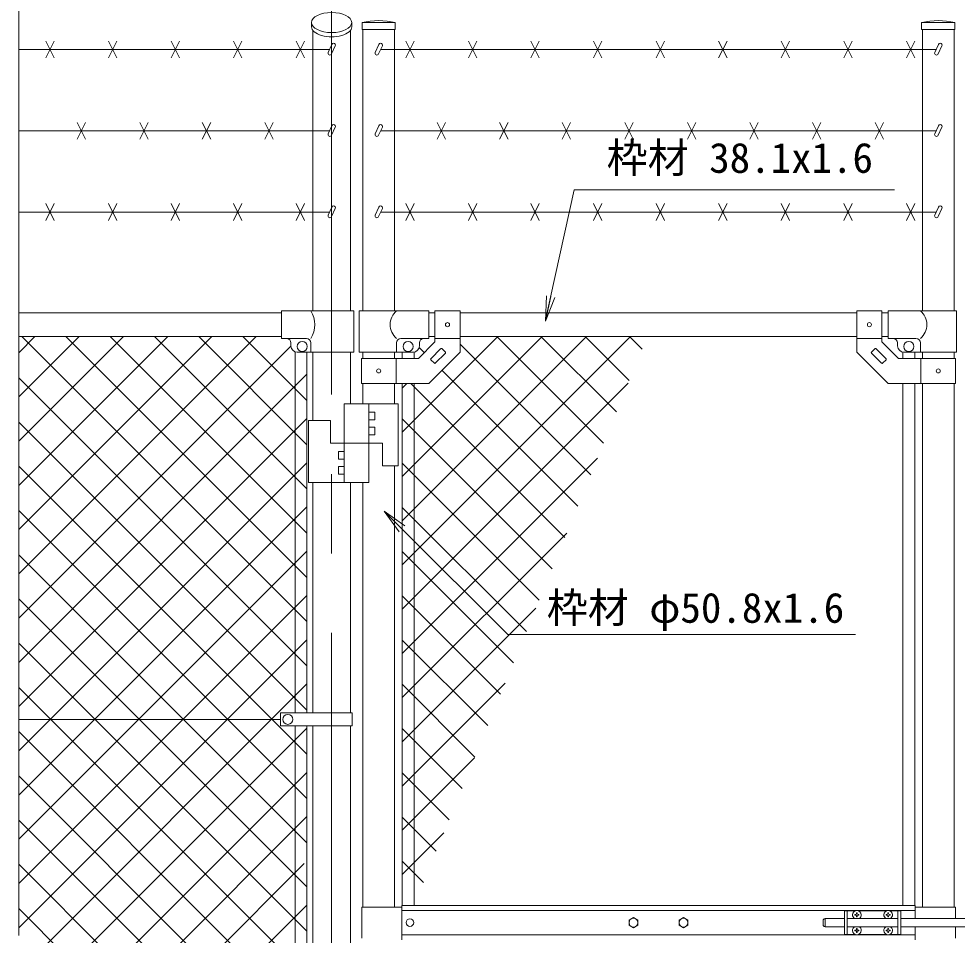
# Model space of a CAD drawing. Units: millimetres, scale not verified. Extents: x -4200 to 4200, y -2970 to 2970.
# Drawn here: x -16 to 1484, y 84 to 1550 of the extents above; entities that cross this region are included whole.
import ezdxf
from ezdxf.enums import TextEntityAlignment as Align

# ---------------------------------------------------------------- set-up
doc = ezdxf.new("R2010")
doc.units = ezdxf.units.MM
doc.header["$LTSCALE"] = 20
doc.linetypes.add('USER1', pattern=[50.8, 31.75, -6.35, 6.35, -6.35])
for name, color, linetype, lineweight in [('0-0_D-STR-TXT', 7, 'Continuous', 9), ('0-4_D-BMK', 2, 'USER1', 13), ('0-5_D-STR1', 1, 'Continuous', 18), ('0-8_D-STR3', 3, 'Continuous', 13), ('0-9_D-STR-DIM', 7, 'Continuous', 9), ('0-A_0', 7, 'Continuous', 9), ('0-B_D-STR2', 7, 'Continuous', 9)]:
    doc.layers.add(name, color=color, linetype=linetype, lineweight=lineweight)
doc.styles.add('ＭＳ ゴシック', font='')
doc.styles.get('ＭＳ ゴシック').set_extended_font_data('MS Gothic')

# ---------------------------------------------------------------- blocks, each defined once
blk = doc.blocks.new('MLeader5')
at = {"layer": '0-0_D-STR-TXT'}
blk.add_line((591.92, 729.39), (568.35, 762.39), dxfattribs=at)
for points in [[(601.35, 738.82), (568.35, 762.39), (596.63, 734.1)], [(596.63, 734.1), (765.55, 565.19), (1314.39, 565.19), (1321.59, 565.19)]]:
    blk.add_lwpolyline(points, dxfattribs=at)
blk = doc.blocks.new('_Open')
at = {"layer": '0-A_0'}
blk.add_line((-20, 3.33), (0, 0), dxfattribs=at)
blk.add_lwpolyline([(-20, -3.33), (0, 0), (-20, 0)], dxfattribs=at)

msp = doc.modelspace()

# ---------------------------------------------------------------- linework, layer by layer
at = {"layer": '0-0_D-STR-TXT'}
msp.add_lwpolyline([(1383.78, 1276.23), (871.72, 1276.23), (826.2, 1068.32)], dxfattribs=at)
at = {"layer": '0-4_D-BMK'}
msp.add_line((484.22, 1583.71), (484.22, -1300.44), dxfattribs=at)
at = {"layer": '0-5_D-STR1'}
for p, q in [((452.12, 1543.56), (452.12, 1536.63)), ((453.97, 1531.26), (453.97, 1082.56)), ((514.47, 1531.26), (514.47, 1082.56)), ((516.32, 1543.56), (516.32, 1536.63)), ((585.97, 1543.56), (532.77, 1543.56)), ((532.77, 1543.56), (532.77, 1532.56)), ((585.97, 1532.56), (532.77, 1532.56)), ((533.97, 1532.56), (533.97, 1082.56)), ((584.77, 1532.56), (584.77, 1082.56)), ((585.97, 1532.56), (585.97, 1543.56)), ((1426.97, 1543.56), (1480.17, 1543.56)), ((1426.97, 1532.56), (1426.97, 1543.56)), ((1426.97, 1532.56), (1480.17, 1532.56)), ((1428.17, 1532.56), (1428.17, 1082.56)), ((1478.97, 1532.56), (1478.97, 1082.56)), ((1480.17, 1543.56), (1480.17, 1532.56)), ((404.22, 1079.56), (-15.78, 1079.56)), ((649.37, 1079.56), (639.37, 1079.56)), ((1323.57, 1079.56), (689.37, 1079.56)), ((1373.57, 1079.56), (1363.57, 1079.56)), ((404.22, 1041.56), (-15.78, 1041.56)), ((649.37, 1041.56), (639.37, 1041.56)), ((1323.57, 1041.56), (689.37, 1041.56)), ((1373.57, 1041.56), (1363.57, 1041.56)), ((453.97, 1016.56), (453.97, 907.06)), ((514.47, 1016.56), (514.47, 934.06)), ((533.97, 1016.56), (533.97, 1006.56)), ((584.77, 1016.56), (584.77, 1006.56)), ((1428.17, 1016.56), (1428.17, 1006.56)), ((1478.97, 1016.56), (1478.97, 1006.56)), ((533.97, 966.56), (533.97, 934.06)), ((584.77, 966.56), (584.77, 934.06)), ((1428.17, 966.56), (1428.17, 129.56)), ((1478.97, 966.56), (1478.97, 129.56)), ((584.77, 835.06), (584.77, 129.56)), ((453.97, 808.06), (453.97, 440.06)), ((514.47, 808.06), (514.47, 440.06)), ((533.97, 808.06), (533.97, 129.56)), ((453.97, 419.06), (453.97, -209.94)), ((514.47, 419.06), (514.47, -209.94))]:
    msp.add_line(p, q, dxfattribs=at)
for centre in [(559.37, 1427.13), (1453.57, 1427.13)]:
    msp.add_arc(centre, 119.43, 77.13052, 102.86948, dxfattribs=at)
msp.add_ellipse((484.22, 1543.56), major_axis=(-32.1, 0), ratio=0.5, dxfattribs=at)
msp.add_ellipse((484.22, 1536.63), major_axis=(-32.1, 0), ratio=0.5, start_param=6.2831853, end_param=9.424778, dxfattribs=at)
at = {"layer": '0-8_D-STR3'}
for p, q in [((-15.78, 1500.56), (480.91, 1500.56)), ((40.92, 1513.97), (27.51, 1487.14)), ((40.92, 1487.14), (27.51, 1513.97)), ((140.92, 1513.97), (127.51, 1487.14)), ((140.92, 1487.14), (127.51, 1513.97)), ((240.92, 1513.97), (227.51, 1487.14)), ((240.92, 1487.14), (227.51, 1513.97)), ((340.92, 1513.97), (327.51, 1487.14)), ((340.92, 1487.14), (327.51, 1513.97)), ((440.92, 1513.97), (427.51, 1487.14)), ((440.92, 1487.14), (427.51, 1513.97)), ((484.65, 1508.59), (478.7, 1495.83)), ((490.09, 1506.05), (484.14, 1493.29)), ((559.8, 1508.59), (553.85, 1495.83)), ((565.24, 1506.05), (559.29, 1493.29)), ((1450.26, 1500.56), (562.68, 1500.56)), ((602.66, 1513.97), (616.07, 1487.14)), ((602.66, 1487.14), (616.07, 1513.97)), ((702.66, 1513.97), (716.07, 1487.14)), ((702.66, 1487.14), (716.07, 1513.97)), ((802.66, 1513.97), (816.07, 1487.14)), ((802.66, 1487.14), (816.07, 1513.97)), ((902.66, 1513.97), (916.07, 1487.14)), ((902.66, 1487.14), (916.07, 1513.97)), ((1002.66, 1513.97), (1016.07, 1487.14)), ((1002.66, 1487.14), (1016.07, 1513.97)), ((1102.66, 1513.97), (1116.07, 1487.14)), ((1102.66, 1487.14), (1116.07, 1513.97)), ((1202.66, 1513.97), (1216.07, 1487.14)), ((1202.66, 1487.14), (1216.07, 1513.97)), ((1302.66, 1513.97), (1316.07, 1487.14)), ((1302.66, 1487.14), (1316.07, 1513.97)), ((1402.66, 1513.97), (1416.07, 1487.14)), ((1402.66, 1487.14), (1416.07, 1513.97)), ((1454, 1508.59), (1448.05, 1495.83)), ((1459.44, 1506.05), (1453.49, 1493.29)), ((90.92, 1383.97), (77.51, 1357.14)), ((90.92, 1357.14), (77.51, 1383.97)), ((190.92, 1383.97), (177.51, 1357.14)), ((190.92, 1357.14), (177.51, 1383.97)), ((290.92, 1383.97), (277.51, 1357.14)), ((290.92, 1357.14), (277.51, 1383.97)), ((390.92, 1383.97), (377.51, 1357.14)), ((390.92, 1357.14), (377.51, 1383.97)), ((652.66, 1383.97), (666.07, 1357.14)), ((652.66, 1357.14), (666.07, 1383.97)), ((752.66, 1383.97), (766.07, 1357.14)), ((752.66, 1357.14), (766.07, 1383.97)), ((852.66, 1383.97), (866.07, 1357.14)), ((852.66, 1357.14), (866.07, 1383.97)), ((952.66, 1383.97), (966.07, 1357.14)), ((952.66, 1357.14), (966.07, 1383.97)), ((1052.66, 1383.97), (1066.07, 1357.14)), ((1052.66, 1357.14), (1066.07, 1383.97)), ((1152.66, 1383.97), (1166.07, 1357.14)), ((1152.66, 1357.14), (1166.07, 1383.97)), ((1252.66, 1383.97), (1266.07, 1357.14)), ((1252.66, 1357.14), (1266.07, 1383.97)), ((1352.66, 1383.97), (1366.07, 1357.14)), ((1352.66, 1357.14), (1366.07, 1383.97)), ((-15.78, 1370.56), (480.91, 1370.56)), ((484.65, 1378.59), (478.7, 1365.83)), ((490.09, 1376.05), (484.14, 1363.29)), ((559.8, 1378.59), (553.85, 1365.83)), ((565.24, 1376.05), (559.29, 1363.29)), ((1450.26, 1370.56), (562.68, 1370.56)), ((1454, 1378.59), (1448.05, 1365.83)), ((1459.44, 1376.05), (1453.49, 1363.29)), ((40.92, 1253.97), (27.51, 1227.14)), ((40.92, 1227.14), (27.51, 1253.97)), ((140.92, 1253.97), (127.51, 1227.14)), ((140.92, 1227.14), (127.51, 1253.97)), ((240.92, 1253.97), (227.51, 1227.14)), ((240.92, 1227.14), (227.51, 1253.97)), ((340.92, 1253.97), (327.51, 1227.14)), ((340.92, 1227.14), (327.51, 1253.97)), ((440.92, 1253.97), (427.51, 1227.14)), ((440.92, 1227.14), (427.51, 1253.97)), ((484.65, 1248.59), (478.7, 1235.83)), ((490.09, 1246.05), (484.14, 1233.29)), ((559.8, 1248.59), (553.85, 1235.83)), ((565.24, 1246.05), (559.29, 1233.29)), ((602.66, 1253.97), (616.07, 1227.14)), ((602.66, 1227.14), (616.07, 1253.97)), ((702.66, 1253.97), (716.07, 1227.14)), ((702.66, 1227.14), (716.07, 1253.97)), ((802.66, 1253.97), (816.07, 1227.14)), ((802.66, 1227.14), (816.07, 1253.97)), ((902.66, 1253.97), (916.07, 1227.14)), ((902.66, 1227.14), (916.07, 1253.97)), ((1002.66, 1253.97), (1016.07, 1227.14)), ((1002.66, 1227.14), (1016.07, 1253.97)), ((1102.66, 1253.97), (1116.07, 1227.14)), ((1102.66, 1227.14), (1116.07, 1253.97)), ((1202.66, 1253.97), (1216.07, 1227.14)), ((1202.66, 1227.14), (1216.07, 1253.97)), ((1302.66, 1253.97), (1316.07, 1227.14)), ((1302.66, 1227.14), (1316.07, 1253.97)), ((1402.66, 1253.97), (1416.07, 1227.14)), ((1402.66, 1227.14), (1416.07, 1253.97)), ((1454, 1248.59), (1448.05, 1235.83)), ((1459.44, 1246.05), (1453.49, 1233.29)), ((-15.78, 1240.56), (480.91, 1240.56)), ((1450.26, 1240.56), (562.68, 1240.56)), ((519.92, 1082.56), (404.22, 1082.56)), ((404.22, 1038.56), (404.22, 1082.56)), ((519.92, 1016.56), (519.92, 1082.56)), ((639.37, 1082.56), (528.42, 1082.56)), ((528.42, 1082.56), (528.42, 1016.56)), ((639.37, 1038.56), (639.37, 1082.56)), ((649.37, 1082.81), (649.37, 1033.13)), ((649.37, 1082.81), (689.37, 1082.81)), ((689.37, 1082.81), (689.37, 1016.56)), ((1323.57, 1082.81), (1323.57, 1016.56)), ((1363.57, 1082.81), (1323.57, 1082.81)), ((1363.57, 1082.81), (1363.57, 1033.13)), ((1373.57, 1082.56), (1482.92, 1082.56)), ((1373.57, 1038.56), (1373.57, 1082.56)), ((1482.92, 1082.56), (1482.92, 1016.56)), ((443.82, 1038.56), (404.22, 1038.56)), ((639.37, 1038.56), (594.92, 1038.56)), ((649.37, 1038.31), (689.37, 1038.31)), ((1363.57, 1038.31), (1323.57, 1038.31)), ((1373.57, 1038.56), (1418.02, 1038.56)), ((419.22, 1026.56), (419.22, 1031.56)), ((450.82, 1016.56), (450.82, 1031.56)), ((587.92, 1016.56), (587.92, 1031.56)), ((622.8, 1006.56), (649.37, 1033.13)), ((624.37, 1026.56), (624.37, 1031.56)), ((642.7, 1005.96), (658.96, 1022.22)), ((660.38, 1022.22), (666.03, 1016.57)), ((1352.55, 1022.22), (1346.9, 1016.57)), ((1370.23, 1005.96), (1353.97, 1022.22)), ((1390.13, 1006.56), (1363.57, 1033.13)), ((1388.57, 1026.56), (1388.57, 1031.56)), ((1425.02, 1016.56), (1425.02, 1031.56)), ((425.72, 1017.19), (425.72, 440.06)), ((519.92, 1016.56), (429.22, 1016.56)), ((444.72, 1016.56), (444.72, 440.06)), ((528.42, 1016.56), (614.37, 1016.56)), ((531.67, 1006.56), (622.8, 1006.56)), ((531.67, 1006.56), (531.67, 966.56)), ((587.07, 1006.56), (587.07, 966.56)), ((596.87, 1016.56), (596.87, 1006.56)), ((615.87, 1016.56), (615.87, 1006.56)), ((649.77, 998.89), (666.03, 1015.15)), ((1363.16, 998.89), (1346.9, 1015.15)), ((1481.27, 1006.56), (1390.13, 1006.56)), ((1397.07, 1016.56), (1397.07, 1006.56)), ((1482.92, 1016.56), (1398.57, 1016.56)), ((1416.07, 1016.56), (1416.07, 1006.56)), ((1425.87, 1006.56), (1425.87, 966.56)), ((1481.27, 1006.56), (1481.27, 966.56)), ((642.7, 1004.55), (648.35, 998.89)), ((1370.23, 1004.55), (1364.58, 998.89)), ((596.87, 966.56), (596.87, 132.06)), ((615.87, 966.56), (615.87, 132.06)), ((1397.07, 966.56), (1397.07, 132.06)), ((1416.07, 966.56), (1416.07, 132.06)), ((504.47, 934.06), (590.47, 934.06)), ((504.47, 934.06), (504.47, 808.06)), ((543.47, 934.06), (543.47, 808.06)), ((590.47, 934.06), (590.47, 835.06)), ((543.47, 920.56), (552.97, 920.56)), ((552.97, 920.56), (552.97, 908.56)), ((447.47, 907.06), (482.47, 907.06)), ((447.47, 907.06), (447.47, 808.06)), ((482.47, 907.06), (482.47, 871.06)), ((543.47, 908.56), (552.97, 908.56)), ((543.47, 896.56), (552.97, 896.56)), ((552.97, 896.56), (552.97, 884.56)), ((482.47, 871.06), (565.47, 871.06)), ((543.47, 884.56), (552.97, 884.56)), ((565.47, 871.06), (565.47, 835.06)), ((494.97, 845.56), (494.97, 857.56)), ((504.47, 857.56), (494.97, 857.56)), ((504.47, 845.56), (494.97, 845.56)), ((494.97, 821.56), (494.97, 833.56)), ((504.47, 833.56), (494.97, 833.56)), ((565.47, 835.06), (590.47, 835.06)), ((504.47, 821.56), (494.97, 821.56)), ((447.47, 808.06), (543.47, 808.06)), ((402.22, 419.06), (402.22, 440.06)), ((402.22, 440.06), (517.02, 440.06)), ((517.02, 419.06), (517.02, 440.06)), ((402.22, 429.56), (-15.78, 429.56)), ((402.22, 419.06), (517.02, 419.06)), ((425.72, 419.06), (425.72, -209.94)), ((444.72, 419.06), (444.72, -209.94)), ((532.37, 129.56), (532.37, 79.56)), ((596.47, 129.56), (532.37, 129.56)), ((1416.47, 132.06), (596.47, 132.06)), ((596.47, 132.06), (596.47, 77.06)), ((1416.47, 124.06), (596.47, 124.06)), ((1303.57, 123.56), (1303.57, 85.56)), ((1320.97, 123.56), (1303.57, 123.56)), ((1308.07, 123.56), (1308.07, 85.56)), ((1323.17, 120.21), (1323.15, 118.91)), ((1323.96, 120.21), (1323.17, 120.21)), ((1323.96, 120.21), (1323.98, 118.91)), ((1370.97, 123.56), (1326.16, 123.56)), ((1373.17, 120.21), (1373.15, 118.91)), ((1373.96, 120.21), (1373.17, 120.21)), ((1373.96, 120.21), (1373.98, 118.91)), ((1393.57, 123.56), (1376.16, 123.56)), ((1389.07, 123.56), (1389.07, 85.56)), ((1393.57, 123.56), (1393.57, 85.56)), ((1416.47, 132.06), (1416.47, 111.06)), ((1416.47, 129.56), (1481.07, 129.56)), ((1481.07, 129.56), (1481.07, 111.06)), ((1269.62, 108.06), (1269.62, 101.06)), ((1283.57, 111.06), (1272.62, 111.06)), ((1272.62, 111.06), (1272.62, 98.06)), ((1283.41, 111.06), (1303.57, 111.06)), ((1308.07, 111.06), (1389.07, 111.06)), ((1320.42, 116.66), (1320.42, 117.06)), ((1321.71, 116.64), (1320.42, 116.66)), ((1323.17, 113.91), (1323.15, 115.2)), ((1323.96, 113.91), (1323.17, 113.91)), ((1323.96, 113.91), (1323.98, 115.2)), ((1325.42, 117.48), (1326.72, 117.45)), ((1326.72, 117.45), (1326.72, 117.06)), ((1371.71, 117.48), (1370.42, 117.45)), ((1370.42, 117.45), (1370.42, 117.06)), ((1373.17, 113.91), (1373.15, 115.2)), ((1373.96, 113.91), (1373.17, 113.91)), ((1373.96, 113.91), (1373.98, 115.2)), ((1375.42, 116.64), (1376.72, 116.66)), ((1376.72, 116.66), (1376.72, 117.06)), ((1393.57, 111.06), (1574.87, 111.06)), ((1283.57, 98.06), (1272.62, 98.06)), ((1283.41, 98.06), (1303.57, 98.06)), ((1308.07, 98.06), (1389.07, 98.06)), ((1320.42, 91.66), (1320.42, 92.06)), ((1321.71, 91.64), (1320.42, 91.66)), ((1323.17, 95.21), (1323.15, 93.91)), ((1323.17, 88.91), (1323.15, 90.2)), ((1323.96, 95.21), (1323.17, 95.21)), ((1323.96, 95.21), (1323.98, 93.91)), ((1323.96, 88.91), (1323.98, 90.2)), ((1325.42, 92.48), (1326.72, 92.45)), ((1325.42, 91.64), (1326.72, 91.66)), ((1326.72, 92.45), (1326.72, 92.06)), ((1326.72, 91.66), (1326.72, 92.06)), ((1371.71, 92.48), (1370.42, 92.45)), ((1370.42, 92.45), (1370.42, 92.06)), ((1373.17, 95.21), (1373.15, 93.91)), ((1373.17, 88.91), (1373.15, 90.2)), ((1373.96, 95.21), (1373.17, 95.21)), ((1373.96, 95.21), (1373.98, 93.91)), ((1373.96, 88.91), (1373.98, 90.2)), ((1375.42, 92.48), (1376.72, 92.45)), ((1375.42, 91.64), (1376.72, 91.66)), ((1376.72, 92.45), (1376.72, 92.06)), ((1376.72, 91.66), (1376.72, 92.06)), ((1393.57, 98.06), (1574.87, 98.06)), ((1416.47, 98.06), (1416.47, 77.06)), ((1481.07, 98.06), (1481.07, 79.56)), ((1416.47, 85.06), (596.47, 85.06)), ((1320.97, 85.56), (1303.57, 85.56)), ((1323.96, 88.91), (1323.17, 88.91)), ((1370.97, 85.56), (1326.16, 85.56)), ((1373.96, 88.91), (1373.17, 88.91)), ((1393.57, 85.56), (1376.16, 85.56))]:
    msp.add_line(p, q, dxfattribs=at)
for points in [[(531.67, 966.56), (639.37, 966.56), (689.37, 1016.56)], [(1481.27, 966.56), (1373.57, 966.56), (1323.57, 1016.56)], [(1321.71, 117.48), (1320.42, 117.45), (1320.42, 117.06)], [(1325.42, 116.64), (1326.72, 116.66), (1326.72, 117.06)], [(1371.71, 116.64), (1370.42, 116.66), (1370.42, 117.06)], [(1375.42, 117.48), (1376.72, 117.45), (1376.72, 117.06)], [(1321.71, 92.48), (1320.42, 92.45), (1320.42, 92.06)], [(1371.71, 91.64), (1370.42, 91.66), (1370.42, 92.06)]]:
    msp.add_lwpolyline(points, dxfattribs=at)
for points in [[(966.47, 112.66), (959.45, 108.61), (959.45, 100.51), (966.47, 96.46), (973.48, 100.51), (973.48, 108.61)], [(1046.47, 112.66), (1039.45, 108.61), (1039.45, 100.51), (1046.47, 96.46), (1053.48, 100.51), (1053.48, 108.61)]]:
    msp.add_lwpolyline(points, close=True, dxfattribs=at)
for centre, radius in [((669.37, 1060.56), 3.25), ((1343.57, 1060.56), 3.25), ((437.22, 1025.56), 8), ((606.37, 1025.56), 8), ((1406.57, 1025.56), 8), ((559.37, 986.56), 3.25), ((1453.57, 986.56), 3.25), ((414.22, 429.56), 8), ((609.37, 104.56), 6), ((966.47, 104.56), 7.03), ((1046.47, 104.56), 7.03)]:
    msp.add_circle(centre, radius, dxfattribs=at)
for centre, radius, start, end in [((487.37, 1507.32), 3, 334.99524, 154.99707), ((562.52, 1507.32), 3, 334.99524, 154.99707), ((1456.72, 1507.32), 3, 334.99524, 154.99707), ((481.42, 1494.56), 3, 154.99707, 334.99524), ((556.57, 1494.56), 3, 154.99707, 334.99524), ((1450.77, 1494.56), 3, 154.99707, 334.99524), ((487.37, 1377.32), 3, 334.99524, 154.99707), ((562.52, 1377.32), 3, 334.99524, 154.99707), ((1456.72, 1377.32), 3, 334.99524, 154.99707), ((481.42, 1364.56), 3, 154.99707, 334.99524), ((556.57, 1364.56), 3, 154.99707, 334.99524), ((1450.77, 1364.56), 3, 154.99707, 334.99524), ((487.37, 1247.32), 3, 334.99524, 154.99707), ((562.52, 1247.32), 3, 334.99524, 154.99707), ((1456.72, 1247.32), 3, 334.99524, 154.99707), ((481.42, 1234.56), 3, 154.99707, 334.99524), ((556.57, 1234.56), 3, 154.99707, 334.99524), ((1450.77, 1234.56), 3, 154.99707, 334.99524), ((416.6, 1060.56), 40.68, 327.25964, 32.74036), ((606.11, 1060.56), 28.55, 129.59418, 230.40582), ((1406.82, 1060.56), 28.55, 309.59418, 50.40582), ((412.22, 1031.56), 7, 0, 90), ((443.82, 1031.56), 7, 0, 90), ((594.92, 1031.56), 7, 90, 180), ((631.37, 1031.56), 7, 90, 180), ((1381.57, 1031.56), 7, 0, 90), ((1418.02, 1031.56), 7, 0, 90), ((429.22, 1026.56), 10, 180, 270), ((614.37, 1026.56), 10, 270, 0), ((659.67, 1021.52), 1, 45, 135), ((1353.26, 1021.52), 1, 45, 135), ((1398.57, 1026.56), 10, 180, 270), ((643.41, 1005.25), 1, 135, 225), ((665.33, 1015.86), 1, 315, 45), ((1347.6, 1015.86), 1, 135, 225), ((1369.53, 1005.25), 1, 315, 45), ((649.06, 999.6), 1, 225, 315), ((1363.87, 999.6), 1, 225, 315), ((1323.57, 117.06), 7, 0, 180), ((1373.57, 117.06), 7, 0, 180), ((1272.62, 108.06), 3, 90, 180), ((1323.57, 117.06), 7, 180, 238.99728), ((1321.66, 118.96), 1.49, 270, 0), ((1321.66, 115.15), 1.49, 0, 90), ((1325.47, 118.96), 1.49, 180, 270), ((1325.47, 115.15), 1.49, 90, 180), ((1323.57, 117.06), 7, 301.00272, 0), ((1373.57, 117.06), 7, 180, 238.99728), ((1371.66, 118.96), 1.49, 270, 0), ((1371.66, 115.15), 1.49, 0, 90), ((1375.47, 118.96), 1.49, 180, 270), ((1375.47, 115.15), 1.49, 90, 180), ((1373.57, 117.06), 7, 301.00272, 0), ((1272.62, 101.06), 3, 180, 270), ((1323.57, 92.06), 7, 121.00272, 180), ((1323.57, 92.06), 7, 180, 0), ((1321.66, 93.96), 1.49, 270, 0), ((1321.66, 90.15), 1.49, 0, 90), ((1325.47, 93.96), 1.49, 180, 270), ((1325.47, 90.15), 1.49, 90, 180), ((1323.57, 92.06), 7, 0, 58.99728), ((1373.57, 92.06), 7, 121.00272, 180), ((1373.57, 92.06), 7, 180, 0), ((1371.66, 93.96), 1.49, 270, 0), ((1371.66, 90.15), 1.49, 0, 90), ((1375.47, 93.96), 1.49, 180, 270), ((1375.47, 90.15), 1.49, 90, 180), ((1373.57, 92.06), 7, 0, 58.99728)]:
    msp.add_arc(centre, radius, start, end, dxfattribs=at)
at = {"layer": '0-9_D-STR-DIM'}
msp.add_line((-15.78, 1583.71), (-15.78, 83.78), dxfattribs=at)
at = {"layer": '0-B_D-STR2'}
for p, q in [((-15.78, 662.1), (363.67, 1041.56)), ((-15.78, 732.81), (292.96, 1041.56)), ((-15.78, 803.53), (222.25, 1041.56)), ((-15.78, 874.24), (151.54, 1041.56)), ((-15.78, 944.95), (80.83, 1041.56)), ((-15.78, 1015.66), (10.12, 1041.56)), ((444.72, 585.83), (-11.02, 1041.56)), ((444.72, 656.54), (59.69, 1041.56)), ((444.72, 727.25), (130.41, 1041.56)), ((444.72, 797.96), (201.12, 1041.56)), ((444.72, 868.67), (271.83, 1041.56)), ((444.72, 939.38), (342.54, 1041.56)), ((596.87, 676.41), (962.01, 1041.56)), ((596.87, 747.12), (891.3, 1041.56)), ((596.87, 817.83), (820.59, 1041.56)), ((596.87, 888.54), (749.88, 1041.56)), ((918.72, 870.82), (747.99, 1041.56)), ((939.28, 920.97), (818.7, 1041.56)), ((959.84, 971.13), (889.41, 1041.56)), ((980.4, 1021.28), (960.12, 1041.56)), ((-15.78, 591.39), (419.22, 1026.39)), ((632.18, 1015.94), (624.05, 1024.07)), ((898.16, 820.67), (689.37, 1029.47)), ((-15.78, 520.68), (444.72, 981.18)), ((444.72, 515.12), (-15.78, 975.62)), ((877.6, 770.52), (660.47, 987.66)), ((596.87, 605.7), (958.14, 966.97)), ((596.87, 959.25), (604.17, 966.56)), ((857.04, 720.37), (610.86, 966.56)), ((-15.78, 449.97), (444.72, 910.47)), ((444.72, 444.4), (-15.78, 904.9)), ((836.48, 670.22), (596.87, 909.84)), ((596.87, 534.99), (909.01, 847.14)), ((-15.78, 379.26), (444.72, 839.76)), ((444.72, 373.69), (-15.78, 834.19)), ((815.92, 620.07), (596.87, 839.13)), ((-15.78, 308.55), (444.72, 769.05)), ((795.37, 569.92), (596.87, 768.42)), ((444.72, 302.98), (-15.78, 763.48)), ((597.64, 465.06), (859.88, 727.3)), ((-15.78, 237.84), (444.72, 698.34)), ((444.72, 232.27), (-15.78, 692.77)), ((774.81, 519.76), (596.87, 697.71)), ((-15.78, 167.13), (444.72, 627.63)), ((444.72, 161.56), (-15.78, 622.06)), ((754.25, 469.61), (596.87, 626.99)), ((596.87, 393.57), (810.76, 607.46)), ((-15.78, 96.42), (444.72, 556.92)), ((733.69, 419.46), (596.87, 556.28)), ((444.72, 90.85), (-15.78, 551.35)), ((-15.78, 25.71), (444.72, 486.21)), ((444.72, 20.14), (-15.78, 480.64)), ((596.87, 322.86), (761.63, 487.62)), ((713.13, 369.31), (596.87, 485.57)), ((-15.78, -45), (444.72, 415.5)), ((444.72, -50.57), (-15.78, 409.93)), ((692.57, 319.16), (596.87, 414.86)), ((596.87, 252.15), (712.5, 367.78)), ((-15.78, -115.71), (444.19, 344.26)), ((444.72, -121.28), (-15.78, 339.22)), ((672.01, 269.01), (596.87, 344.15)), ((-15.78, -186.42), (444.72, 274.08)), ((651.45, 218.86), (596.87, 273.44)), ((444.72, -191.99), (-15.78, 268.51)), ((596.87, 181.44), (663.37, 247.94)), ((-15.78, -257.13), (440.39, 199.04)), ((402.22, -220.21), (-15.78, 197.8)), ((630.89, 168.71), (596.87, 202.73)), ((-15.78, -327.85), (444.72, 132.65)), ((444.72, -333.41), (-15.78, 127.09))]:
    msp.add_line(p, q, dxfattribs=at)

# ---------------------------------------------------------------- block references
at = {"layer": '0-0_D-STR-TXT', "xscale": 2, "yscale": 2, "rotation": 257.65038}
msp.add_blockref('_Open', (825.77, 1066.36), dxfattribs=at)
at = {"layer": '0-0_D-STR-TXT'}
msp.add_blockref('MLeader5', (0, 0), dxfattribs=at)

# ---------------------------------------------------------------- texts
at = {"layer": '0-0_D-STR-TXT', "style": 'ＭＳ ゴシック'}
for s, p in [('枠材 38.1x1.6', (923.66, 1288.82)), ('枠材 φ50.8x1.6', (827.96, 569.5))]:
    msp.add_text(s, height=48.09, dxfattribs=at).set_placement(p, align=Align.BOTTOM_LEFT)

doc.saveas('drawing.dxf')
